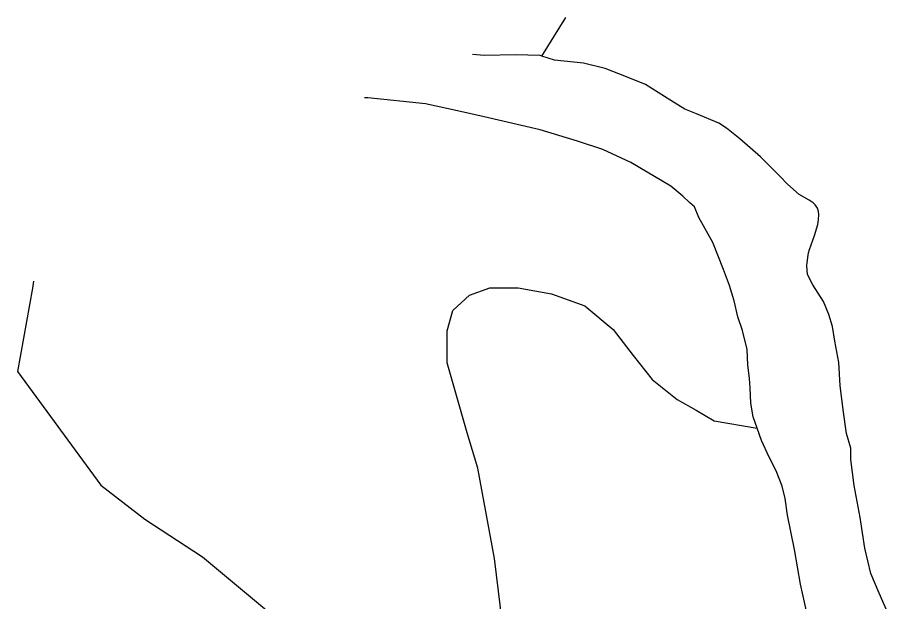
# Model space of a CAD drawing. Header units: millimetres. Extents: x 111502 to 977541, y 8702 to 1044108.
# Drawn here: x 974743.1 to 974857, y 478333.6 to 478410.2 of the extents above; entities that cross this region are included whole.
import ezdxf

# ---------------------------------------------------------------- set-up
doc = ezdxf.new("R2010")
doc.units = ezdxf.units.MM
doc.header["$LTSCALE"] = 0.25
doc.layers.add('X HVSS Site Background', color=8, linetype='Continuous')

# ---------------------------------------------------------------- blocks, each defined once
blk = doc.blocks.new('OS MAP')
at = {"layer": 'X HVSS Site Background', "flags": 128}
for points in [[(488593.51, 242946.53), (488596.65, 242951.59)], [(488593.51, 242946.53), (488593.3, 242946.6), (488593.3, 242946.6), (488590.1, 242946.7), (488590.1, 242946.7), (488586, 242946.6), (488586, 242946.6), (488584.46, 242946.71)], [(488638.8, 242873.7), (488637.7, 242876.2), (488637.7, 242876.2), (488636.6, 242878.8), (488636.6, 242878.8), (488635.8, 242882.1), (488635.8, 242882.1), (488635.2, 242886.1), (488635.2, 242886.1), (488634.4, 242890.3), (488634.4, 242890.3), (488634, 242893.7), (488634, 242893.7), (488634, 242895.2), (488634, 242895.2), (488633.4, 242897.1), (488633.4, 242897.1), (488633, 242900.2), (488633, 242900.2), (488632.6, 242903.4), (488632.6, 242903.4), (488632.4, 242906.4), (488632.4, 242906.4), (488631.9, 242909.2), (488631.9, 242909.2), (488631.6, 242911.1), (488631.6, 242911.1), (488631.1, 242912.7), (488631.1, 242912.7), (488630.4, 242914.4), (488630.4, 242914.4), (488629.7, 242915.5), (488629.7, 242915.5), (488628.99, 242916.56), (488628.99, 242916.56), (488628.3, 242917.94), (488628.3, 242917.94), (488628.23, 242919.05), (488628.23, 242919.05), (488628.25, 242919.48), (488628.25, 242919.48), (488628.45, 242920.76), (488628.45, 242920.76), (488628.56, 242921.22), (488628.56, 242921.22), (488629.21, 242923.04), (488629.21, 242923.04), (488629.66, 242924.49), (488629.66, 242924.49), (488629.76, 242925.08), (488629.76, 242925.08), (488629.78, 242925.8), (488629.78, 242925.8), (488629.74, 242926.17), (488629.74, 242926.17), (488629.61, 242926.6), (488629.61, 242926.6), (488629.46, 242926.86), (488629.46, 242926.86), (488629.32, 242927.04), (488629.32, 242927.04), (488629.03, 242927.3), (488629.03, 242927.3), (488628.52, 242927.65), (488628.52, 242927.65), (488627.22, 242928.39), (488627.22, 242928.39), (488625.71, 242929.76), (488625.71, 242929.76), (488624.67, 242930.8), (488624.67, 242930.8), (488623.7, 242931.82), (488623.7, 242931.82), (488622.16, 242933.35), (488622.16, 242933.35), (488619.45, 242935.69), (488619.45, 242935.69), (488617.71, 242937.08), (488617.71, 242937.08), (488616.69, 242937.73), (488616.69, 242937.73), (488613.77, 242938.95), (488613.77, 242938.95), (488612.24, 242939.58), (488612.24, 242939.58), (488610.4, 242940.7), (488610.4, 242940.7), (488607.1, 242942.8), (488607.1, 242942.8), (488604.6, 242943.8), (488604.6, 242943.8), (488601.8, 242944.9), (488601.8, 242944.9), (488599, 242945.6), (488599, 242945.6), (488595.2, 242946), (488595.2, 242946), (488593.51, 242946.53)], [(488621.7, 242897.8), (488621.2, 242899.3), (488621.2, 242899.3), (488620.9, 242901.1), (488620.9, 242901.1), (488620.8, 242903.1), (488620.8, 242903.1), (488620.7, 242904.3), (488620.7, 242904.3), (488620.5, 242906.1), (488620.5, 242906.1), (488620.4, 242908.1), (488620.4, 242908.1), (488619.8, 242910.6), (488619.8, 242910.6), (488619.2, 242912.4), (488619.2, 242912.4), (488618.7, 242914.5), (488618.7, 242914.5), (488618.1, 242916.5), (488618.1, 242916.5), (488617.3, 242918.6), (488617.3, 242918.6), (488615.9, 242922.1), (488615.9, 242922.1), (488614.1, 242925.4), (488614.1, 242925.4), (488613.5, 242926.8), (488613.5, 242926.8), (488612.9, 242927.3), (488612.9, 242927.3), (488612, 242928.2), (488612, 242928.2), (488610.4, 242929.5), (488610.4, 242929.5), (488605.2, 242932.6), (488605.2, 242932.6), (488601.5, 242934.3), (488601.5, 242934.3), (488598.2, 242935.4), (488598.2, 242935.4), (488593.32, 242936.88), (488593.32, 242936.88), (488585.98, 242938.57), (488585.98, 242938.57), (488582.48, 242939.36), (488582.48, 242939.36), (488578.3, 242940.26), (488578.3, 242940.26), (488570.73, 242941.05), (488570.73, 242941.05), (488570.32, 242941.06)], [(488526.96, 242917.06), (488526.83, 242916.15), (488526.83, 242916.15), (488524.87, 242905.21), (488524.87, 242905.21), (488535.78, 242890.33), (488535.78, 242890.33), (488541.57, 242885.88), (488541.57, 242885.88), (488549.08, 242880.97), (488549.08, 242880.97), (488569.74, 242863.75), (488569.74, 242863.75), (488579.49, 242854.96)], [(488590.13, 242857.91), (488587.33, 242880.74), (488587.33, 242880.74), (488585.16, 242892.55), (488585.16, 242892.55), (488583.76, 242897.21), (488583.76, 242897.21), (488581.12, 242906.37), (488581.12, 242906.37), (488581.12, 242910.56), (488581.12, 242910.56), (488581.89, 242913.2), (488581.89, 242913.2), (488584.07, 242915.22), (488584.07, 242915.22), (488586.71, 242916.16), (488586.71, 242916.16), (488590.44, 242916.16), (488590.44, 242916.16), (488594.79, 242915.38), (488594.79, 242915.38), (488599.14, 242913.83), (488599.14, 242913.83), (488602.86, 242910.72), (488602.86, 242910.72), (488605.5, 242907.3), (488605.5, 242907.3), (488607.99, 242904.2), (488607.99, 242904.2), (488611.25, 242901.56), (488611.25, 242901.56), (488613.74, 242900.16), (488613.74, 242900.16), (488616.07, 242898.76), (488616.07, 242898.76), (488621.7, 242897.8)], [(488628.8, 242871.1), (488627.4, 242877.4), (488627.4, 242877.4), (488626.6, 242881.9), (488626.6, 242881.9), (488625.7, 242886.4), (488625.7, 242886.4), (488625.4, 242888.6), (488625.4, 242888.6), (488625, 242890.2), (488625, 242890.2), (488624.2, 242892.2), (488624.2, 242892.2), (488623.3, 242894), (488623.3, 242894), (488622.3, 242896.2), (488622.3, 242896.2), (488621.7, 242897.8)]]:
    blk.add_lwpolyline(points, dxfattribs=at)

msp = doc.modelspace()

# ---------------------------------------------------------------- block references
at = {"lineweight": 0}
msp.add_blockref('OS MAP', (486218.2, 235458.61), dxfattribs=at)

doc.saveas('drawing.dxf')
